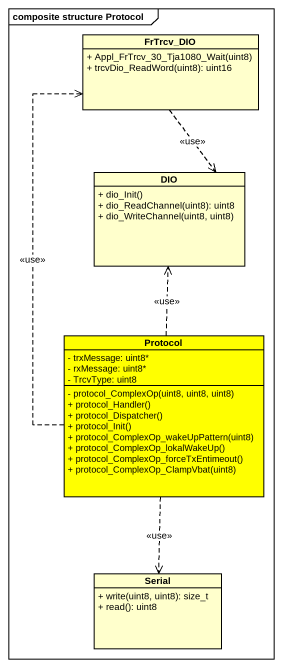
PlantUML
@startuml
mainframe composite structure Protocol
hide circle
hide empty members
skinparam classAttributeIconSize 0
class FrTrcv_DIO {
  + Appl_FrTrcv_30_Tja1080_Wait(uint8)
  + trcvDio_ReadWord(uint8): uint16
}
class DIO {
  + dio_Init()
  + dio_ReadChannel(uint8): uint8
  + dio_WriteChannel(uint8, uint8)
}
class "Protocol" as Protocol_ #FFFF00 {
  - trxMessage: uint8*
  - rxMessage: uint8*
  - TrcvType: uint8
  - protocol_ComplexOp(uint8, uint8, uint8)
  + protocol_Handler()
  + protocol_Dispatcher()
  + protocol_Init()
  + protocol_ComplexOp_wakeUpPattern(uint8)
  + protocol_ComplexOp_lokalWakeUp()
  + protocol_ComplexOp_forceTxEntimeout()
  + protocol_ComplexOp_ClampVbat(uint8)
}
class Serial {
  + write(uint8, uint8): size_t
  + read(): uint8
}
FrTrcv_DIO ..> DIO : <<use>>
Protocol_ .up.> FrTrcv_DIO : <<use>>
Protocol_ .up.> DIO : <<use>>
Protocol_ ..> Serial : <<use>>
@enduml
